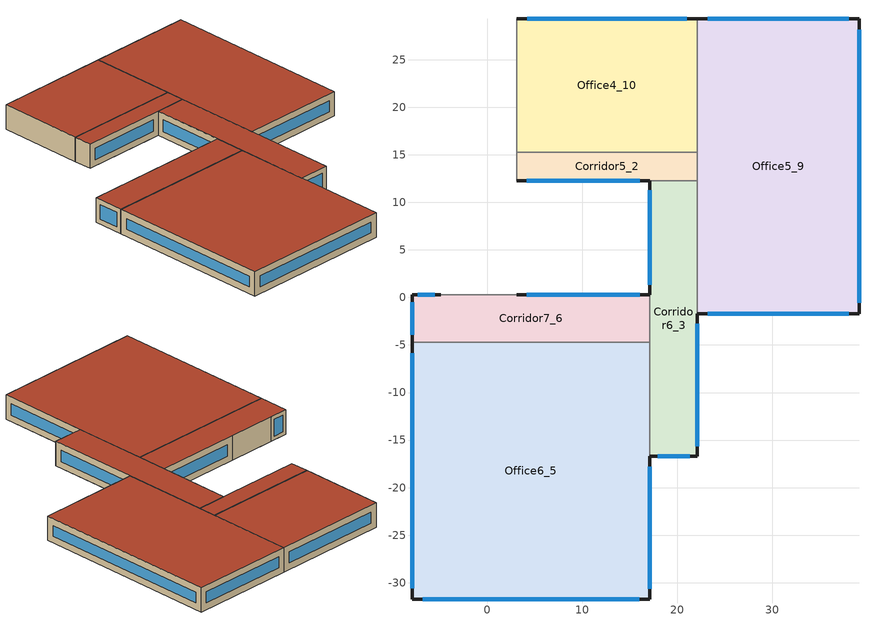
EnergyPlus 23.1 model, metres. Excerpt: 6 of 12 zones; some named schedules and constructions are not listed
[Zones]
Corridor5_2
 floor outside (90.1-2019 Nonresidential CZ 0 Exterior Floor (Mass)): 3.11,15.28 22.11,15.28 22.11,12.28 3.11,12.28 z7.07
 wall outside (90.1-2019 Nonresidential CZ 0 Exterior Wall (Mass)): 3.11,12.28 17.11,12.28 z7.07:11.07
 wall to Corridor4_4 (Interior Partition (Mass)): 3.11,15.28 3.11,12.28 z7.07:11.07
 wall to Corridor6_3 (Interior Partition (Mass)): 17.11,12.28 22.11,12.28 z7.07:11.07
 wall to Office5_9 (Interior Partition (Mass)): 22.11,12.28 22.11,15.28 z7.07:11.07
 wall to Office4_10 (Interior Partition (Mass)): 22.11,15.28 3.11,15.28 z7.07:11.07
 window (DoublePaneLoEe2): 4.16,12.28 16.05,12.28 z8.13:10.02
 roof outside (90.1-2019 Nonresidential CZ 0 Exterior Roof (Mass)): 3.11,15.28 3.11,12.28 22.11,12.28 22.11,15.28 z11.07
Corridor6_3
 floor outside (90.1-2019 Nonresidential CZ 0 Exterior Floor (Mass)): 17.11,12.28 22.11,12.28 22.11,-16.72 17.11,-16.72 z7.07
 wall outside (90.1-2019 Nonresidential CZ 0 Exterior Wall (Mass)): 17.11,12.28 17.11,0.28 / 17.11,-16.72 22.11,-16.72 22.11,-1.72 z7.07:11.07
 wall to Office6_5 (Interior Partition (Mass)): 17.11,-4.72 17.11,-16.72 z7.07:11.07
 wall to Corridor7_6 (Interior Partition (Mass)): 17.11,0.28 17.11,-4.72 z7.07:11.07
 wall to Office5_9 (Interior Partition (Mass)): 22.11,-1.72 22.11,12.28 z7.07:11.07
 window (DoublePaneLoEe2): 17.11,11.25 17.11,1.32 z8.11:10.04; 17.92,-16.72 21.29,-16.72 z7.89:10.26; 22.11,-15.65 22.11,-2.78 z8.14:10.01
 roof outside (90.1-2019 Nonresidential CZ 0 Exterior Roof (Mass)): 17.11,12.28 17.11,-16.72 22.11,-16.72 22.11,12.28 z11.07
Office6_5
 floor outside (90.1-2019 Nonresidential CZ 0 Exterior Floor (Mass)): -7.89,-31.72 -7.89,-4.72 17.11,-4.72 17.11,-31.72 z7.07
 wall outside (90.1-2019 Nonresidential CZ 0 Exterior Wall (Mass)): -7.89,-4.72 -7.89,-31.72 17.11,-31.72 17.11,-16.72 z7.07:11.07
 wall to Corridor7_6 (Interior Partition (Mass)): 17.11,-4.72 -7.89,-4.72 z7.07:11.07
 window (DoublePaneLoEe2): -6.77,-31.72 15.99,-31.72 z8.19:9.95; 17.11,-30.65 17.11,-17.78 z8.14:10.01; -7.89,-5.84 -7.89,-30.59 z8.2:9.95
 roof outside (90.1-2019 Nonresidential CZ 0 Exterior Roof (Mass)): -7.89,-31.72 17.11,-31.72 17.11,-4.72 -7.89,-4.72 z11.07
Corridor7_6
 floor outside (90.1-2019 Nonresidential CZ 0 Exterior Floor (Mass)): -7.89,-4.72 -7.89,0.28 17.11,0.28 17.11,-4.72 z7.07
 wall outside (90.1-2019 Nonresidential CZ 0 Exterior Wall (Mass)): -4.89,0.28 -7.89,0.28 -7.89,-4.72 / 17.11,0.28 3.11,0.28 z7.07:11.07
 wall to Corridor4_4 (Interior Partition (Mass)_FLIPPED): 3.11,0.28 -4.89,0.28 z7.07:11.07
 window (DoublePaneLoEe2): -5.52,0.28 -7.27,0.28 z7.7:10.45; 16.05,0.28 4.16,0.28 z8.13:10.02; -7.89,-0.53 -7.89,-3.9 z7.89:10.26
 roof outside (90.1-2019 Nonresidential CZ 0 Exterior Roof (Mass)): -7.89,-4.72 17.11,-4.72 17.11,0.28 -7.89,0.28 z11.07
Office5_9
 floor outside (90.1-2019 Nonresidential CZ 0 Exterior Floor (Mass)): 22.11,-1.72 22.11,29.28 39.11,29.28 39.11,-1.72 z7.07
 wall outside (90.1-2019 Nonresidential CZ 0 Exterior Wall (Mass)): 22.11,-1.72 39.11,-1.72 39.11,29.28 22.11,29.28 z7.07:11.07
 wall to Office4_10 (Interior Partition (Mass)): 22.11,29.28 22.11,15.28 z7.07:11.07
 window (DoublePaneLoEe2): 23.19,-1.72 38.02,-1.72 / 38.02,29.28 23.19,29.28 z8.16:9.99; 39.11,-0.58 39.11,28.15 z8.21:9.94
 roof outside (90.1-2019 Nonresidential CZ 0 Exterior Roof (Mass)): 22.11,-1.72 39.11,-1.72 39.11,29.28 22.11,29.28 z11.07
Office4_10
 floor outside (90.1-2019 Nonresidential CZ 0 Exterior Floor (Mass)): 3.11,29.28 22.11,29.28 22.11,15.28 3.11,15.28 z7.07
 wall outside (90.1-2019 Nonresidential CZ 0 Exterior Wall (Mass)): 22.11,29.28 3.11,29.28 z7.07:11.07
 wall to Corridor4_4 (Interior Partition (Mass)_FLIPPED): 3.11,29.28 3.11,15.28 z7.07:11.07
 window (DoublePaneLoEe2): 21.01,29.28 4.2,29.28 z8.17:9.98
 roof outside (90.1-2019 Nonresidential CZ 0 Exterior Roof (Mass)): 3.11,29.28 3.11,15.28 22.11,15.28 22.11,29.28 z11.07
[Schedule:Week:Daily]
NatVentAvail_Corridor4_4_44: a779107e-77a2-4bf5-a5cd-e0b9ab3ca369, 2cc14214-4a17-431f-b3e2-6287a0eebc72, de160c68-7370-4ca4-ac2f-c85aaea4b271, e066c5fe-9726-4678-845b-fbcbf02c1c73, 7f05cdac-83f3-426f-aeee-058729faae82, da258078-2599-4441-8251-f2a8ed56b9ff, e961eb69-6196-47ee-a5ab-4609efecf080, a779107e-77a2-4bf5-a5cd-e0b9ab3ca369, a779107e-77a2-4bf5-a5cd-e0b9ab3ca369, a779107e-77a2-4bf5-a5cd-e0b9ab3ca369, a779107e-77a2-4bf5-a5cd-e0b9ab3ca369, a779107e-77a2-4bf5-a5cd-e0b9ab3ca369
NatVentAvail_Corridor4_4_45: b9f31716-6f31-4541-9ba2-50344bcb8c95, b930cbea-39b9-4d41-bc41-e8a4113a257c, 7f1fb89a-3084-47ba-ae63-e171ece6ad76, 7c3cc457-56e0-4293-8ff5-62cc353214ff, 45903201-a7ff-4873-9a96-1d8e6987fc98, 847d9462-010c-433f-af47-e00057295ef7, b9f31716-6f31-4541-9ba2-50344bcb8c95, b9f31716-6f31-4541-9ba2-50344bcb8c95, b9f31716-6f31-4541-9ba2-50344bcb8c95, b9f31716-6f31-4541-9ba2-50344bcb8c95, b9f31716-6f31-4541-9ba2-50344bcb8c95, b9f31716-6f31-4541-9ba2-50344bcb8c95
NatVentAvail_Corridor4_4_46: 2f068140-464e-4d33-ad4d-cbae9a3e1bc4, 824ba681-8fe7-4c19-bca1-cffc6128756d, 3ec83101-8f56-44ee-9ed5-cf1d06126cc0, 4017bf4a-3589-45be-b8bb-76c6ceced9e4, 46afd1bf-ce16-4cde-a2eb-bdcc5a917640, 89843bde-592a-4f8b-95a4-f3477f7bf965, fa9d65f5-ce2b-488a-ad0c-46271d732b47, 2f068140-464e-4d33-ad4d-cbae9a3e1bc4, 2f068140-464e-4d33-ad4d-cbae9a3e1bc4, 2f068140-464e-4d33-ad4d-cbae9a3e1bc4, 2f068140-464e-4d33-ad4d-cbae9a3e1bc4, 2f068140-464e-4d33-ad4d-cbae9a3e1bc4
NatVentAvail_Corridor4_4_47: d9e10ad7-51fd-4145-b6e7-93014b8f2588, e57aa025-f74d-44c8-ad91-8f324a09d30a, 946c4e68-09f5-4f11-9aed-95c10ce84668, d8932f60-c0a6-4387-9e1a-813696adf7f9, c98b6996-4ffd-4d41-8912-da14493215a4, 2e18ff48-5f9d-476e-b326-106a550564fb, 32e00edb-47e2-4eae-804b-9b9980c6fa99, d9e10ad7-51fd-4145-b6e7-93014b8f2588, d9e10ad7-51fd-4145-b6e7-93014b8f2588, d9e10ad7-51fd-4145-b6e7-93014b8f2588, d9e10ad7-51fd-4145-b6e7-93014b8f2588, d9e10ad7-51fd-4145-b6e7-93014b8f2588
NatVentAvail_Corridor4_4_48: 1d44939e-a907-4168-b92c-8ba9d336e79e, 6cd4a709-afa0-4b95-bb14-157b0a83d5ba, 41473d56-74af-4c88-9101-7f32721c54e1, dc852143-0bb0-42a9-ac2e-99d3bc655bf2, 76882299-0c36-46cb-a397-7691c0ed277e, e48911b6-987d-4dbf-ab65-d282ab3fb483, ea042886-315d-4c8d-b018-539c2f725a75, 1d44939e-a907-4168-b92c-8ba9d336e79e, 1d44939e-a907-4168-b92c-8ba9d336e79e, 1d44939e-a907-4168-b92c-8ba9d336e79e, 1d44939e-a907-4168-b92c-8ba9d336e79e, 1d44939e-a907-4168-b92c-8ba9d336e79e
NatVentAvail_Corridor4_4_49: ca57bcbc-12f7-49bb-82a5-0c9e4e5dd167, a6a27a87-4e34-4a7d-8efd-05889b22b597, 8c7d7e3f-dd81-4de0-8571-9261eabf6db6, 4480cba3-b44f-48b2-a9a1-08f392aea732, 943d6d1e-1e94-4810-9989-480de998c5ae, 36f0d60e-f698-4391-bf0f-744799e2ef16, 8ac1d95d-96e7-48e2-83b5-6a5e3e9713d4, ca57bcbc-12f7-49bb-82a5-0c9e4e5dd167, ca57bcbc-12f7-49bb-82a5-0c9e4e5dd167, ca57bcbc-12f7-49bb-82a5-0c9e4e5dd167, ca57bcbc-12f7-49bb-82a5-0c9e4e5dd167, ca57bcbc-12f7-49bb-82a5-0c9e4e5dd167
NatVentAvail_Corridor4_4_50: f1408c1c-1257-4793-bf68-a6430b0ba2e4, b6c4c231-e14a-40f4-bf9b-4594033bda49, 6eb091f9-cfdd-4e0f-86e4-9d01e58cf513, 52a766e8-2e67-4868-869b-202642312fd1, 99d8494d-338e-4d5f-9e86-98e8d121d9ac, 2ceb80d7-42e1-4379-b31c-49ad59509332, b1d4242b-1cb3-4e89-ac94-0b46fe67734f, f1408c1c-1257-4793-bf68-a6430b0ba2e4, f1408c1c-1257-4793-bf68-a6430b0ba2e4, f1408c1c-1257-4793-bf68-a6430b0ba2e4, f1408c1c-1257-4793-bf68-a6430b0ba2e4, f1408c1c-1257-4793-bf68-a6430b0ba2e4
NatVentAvail_Corridor4_4_51: 097c0ba5-5173-4d04-97af-a5ec81812edc, a338013e-b9f0-4902-9644-a3232e02099a, f7e3c77e-5449-477e-a471-9f25252e6c5f, 67953caa-6fbe-4459-a01d-3ac6bac9e99b, d0571d5d-8edd-40a7-8ed0-0ffebc72d55c, 9a06251b-1e92-44a9-9911-779338e8aaf9, c321b790-a382-4bc5-81ad-44893205e578, 097c0ba5-5173-4d04-97af-a5ec81812edc, 097c0ba5-5173-4d04-97af-a5ec81812edc, 097c0ba5-5173-4d04-97af-a5ec81812edc, 097c0ba5-5173-4d04-97af-a5ec81812edc, 097c0ba5-5173-4d04-97af-a5ec81812edc
NatVentAvail_Corridor4_4_52: 24820846-7d14-43a7-9a9e-707d37791b36, 24820846-7d14-43a7-9a9e-707d37791b36, 24820846-7d14-43a7-9a9e-707d37791b36, 24820846-7d14-43a7-9a9e-707d37791b36, 24820846-7d14-43a7-9a9e-707d37791b36, 24820846-7d14-43a7-9a9e-707d37791b36, 24820846-7d14-43a7-9a9e-707d37791b36, 24820846-7d14-43a7-9a9e-707d37791b36, 24820846-7d14-43a7-9a9e-707d37791b36, 24820846-7d14-43a7-9a9e-707d37791b36, 24820846-7d14-43a7-9a9e-707d37791b36, 24820846-7d14-43a7-9a9e-707d37791b36
CoolAvail_Office6_5_0: e8a7a456-f35c-41db-abb5-3854b57a4a8d, 430e0d3d-58c2-4aec-afdb-d605db7b8648, ab0c3027-7817-4d72-b5c0-cd980231a761, 14b6d13f-a473-471b-9fbb-08d581a0ce02, a48b88f9-07e0-4010-96dc-59713181a363, 89de34d2-2dd9-4049-9d22-85784dc181bc, 338409f4-23da-4a95-87bb-b5453c6bfbe3, e8a7a456-f35c-41db-abb5-3854b57a4a8d, e8a7a456-f35c-41db-abb5-3854b57a4a8d, e8a7a456-f35c-41db-abb5-3854b57a4a8d, e8a7a456-f35c-41db-abb5-3854b57a4a8d, e8a7a456-f35c-41db-abb5-3854b57a4a8d
CoolAvail_Office6_5_1: 7b3c559d-0aef-43ea-a2ce-0318257733e3, e7ed4a42-523c-45b9-9ee1-2246b49d0102, d9997ec5-5d7d-4562-a451-0712c9815192, efa306bb-c40d-4702-b829-d0e4e0c31acd, 5be4ba0f-0204-4927-8aec-d1636d45171a, 2f66b8c4-6ef0-4fbd-8ce6-974ce3c89f0c, caf824a4-a3be-4083-a551-7f421d542df5, 7b3c559d-0aef-43ea-a2ce-0318257733e3, 7b3c559d-0aef-43ea-a2ce-0318257733e3, 7b3c559d-0aef-43ea-a2ce-0318257733e3, 7b3c559d-0aef-43ea-a2ce-0318257733e3, 7b3c559d-0aef-43ea-a2ce-0318257733e3
CoolAvail_Office6_5_2: a9c2fa70-b016-4470-8a54-b6d90d6445cd, f058fb93-0cec-49a4-ae9b-0f11016973ab, 5be4ba0f-0204-4927-8aec-d1636d45171a, 06497613-a484-4b64-b070-3ea0d2b0b9f8, 430e0d3d-58c2-4aec-afdb-d605db7b8648, a5c7f385-74d1-49b4-a6a0-fcf7fbfdf335, b03e3c72-2ed8-495e-a120-07ad8ab622b6, a9c2fa70-b016-4470-8a54-b6d90d6445cd, a9c2fa70-b016-4470-8a54-b6d90d6445cd, a9c2fa70-b016-4470-8a54-b6d90d6445cd, a9c2fa70-b016-4470-8a54-b6d90d6445cd, a9c2fa70-b016-4470-8a54-b6d90d6445cd
CoolAvail_Office6_5_3: 373ca95a-3a92-431b-a200-0ffc7b791353, 6dc2537d-0a03-47fa-a77c-5a833ab77bb5, 5647ce69-c422-4e35-89d0-5af521a42bc6, d5f30222-38cf-4038-b513-648505a551c6, c792bcbf-a619-4ebe-8713-6b6357345cc9, e8a7a456-f35c-41db-abb5-3854b57a4a8d, 889504ed-cc3c-4478-a401-feaf151c3374, 373ca95a-3a92-431b-a200-0ffc7b791353, 373ca95a-3a92-431b-a200-0ffc7b791353, 373ca95a-3a92-431b-a200-0ffc7b791353, 373ca95a-3a92-431b-a200-0ffc7b791353, 373ca95a-3a92-431b-a200-0ffc7b791353
CoolAvail_Office6_5_4: 2a90f5af-cd0d-443e-9909-4e66b2a6d2b5, 9dbb1a9e-6cc1-4dac-8232-0f6dc888a239, cea3bf1f-08fe-4b46-bf2d-c052a72e6e5e, 2d981932-6704-4ae0-a46d-5f3c6e4c6215, 68609801-f603-4097-ab0d-d89a0fc87fb2, adb6c0a4-ca9f-4441-89a3-ae0cf890318a, 9dbb1a9e-6cc1-4dac-8232-0f6dc888a239, 2a90f5af-cd0d-443e-9909-4e66b2a6d2b5, 2a90f5af-cd0d-443e-9909-4e66b2a6d2b5, 2a90f5af-cd0d-443e-9909-4e66b2a6d2b5, 2a90f5af-cd0d-443e-9909-4e66b2a6d2b5, 2a90f5af-cd0d-443e-9909-4e66b2a6d2b5
CoolAvail_Office6_5_5: 708b9954-edd7-4bbf-8c99-ca9d8d469657, 00b832de-05ed-48ef-98f5-8f74b3b03503, 37315c7c-481e-4722-a85a-669573da209f, 589703e0-bfca-48af-8786-e0e7de1ee020, 181bb2ad-51ec-49a2-ab54-77d58055a621, 04a06db5-088c-488e-bfea-54bbf27261c0, f03d95e4-1a2e-46ff-953e-a599571f40be, 708b9954-edd7-4bbf-8c99-ca9d8d469657, 708b9954-edd7-4bbf-8c99-ca9d8d469657, 708b9954-edd7-4bbf-8c99-ca9d8d469657, 708b9954-edd7-4bbf-8c99-ca9d8d469657, 708b9954-edd7-4bbf-8c99-ca9d8d469657
CoolAvail_Office6_5_6: 763d8b08-041d-4d45-a9cb-637f78540a08, 4d3406c0-467b-4c6d-ad3b-680af0e7b734, 4aae2a72-40b9-4954-b485-188fa409fe7d, 1b44bebf-92d4-4b8f-8272-5a0bedab0afa, 5cf1e3a8-82eb-4254-b502-c91e25a3afa1, d07a21bb-0a85-4795-879c-b45a037fd7d7, 666cb8e4-9a2e-47ca-baee-c9bf0db00492, 763d8b08-041d-4d45-a9cb-637f78540a08, 763d8b08-041d-4d45-a9cb-637f78540a08, 763d8b08-041d-4d45-a9cb-637f78540a08, 763d8b08-041d-4d45-a9cb-637f78540a08, 763d8b08-041d-4d45-a9cb-637f78540a08
CoolAvail_Office6_5_7: 02bd2350-1d92-4ef1-a3a6-8ae0f770aff8, 87104bfd-c2cb-46b7-97c8-a85a4f3c4e5a, b176fb6c-0df1-49e1-9448-16574a62d4b9, 84d90c66-08b4-4e4b-bf92-3c48665a6fe4, 848340ce-c395-4f50-b10f-20741e8042dd, 4f314c9a-045a-48cf-ab06-161634ac78b8, c3bd551a-a8e8-46ac-b62b-1fd2096f9fad, 02bd2350-1d92-4ef1-a3a6-8ae0f770aff8, 02bd2350-1d92-4ef1-a3a6-8ae0f770aff8, 02bd2350-1d92-4ef1-a3a6-8ae0f770aff8, 02bd2350-1d92-4ef1-a3a6-8ae0f770aff8, 02bd2350-1d92-4ef1-a3a6-8ae0f770aff8
CoolAvail_Office6_5_8: de32bc3c-c84e-45fa-900c-e48919e7307b, 7f8cfb6d-d4ad-4be6-b8c5-9fc9fcf38a63, d43daf61-b4b2-49c9-b7ea-f4bd62ad3a3d, 1e3f5b16-62ff-446e-b0f7-cd8578450525, 29c9e868-5bff-42eb-96b2-d0aec8542b23, 112673eb-49f6-49a1-bf5a-37b087540884, b69a8a62-896b-4ef4-a422-0ec6a2615c67, de32bc3c-c84e-45fa-900c-e48919e7307b, de32bc3c-c84e-45fa-900c-e48919e7307b, de32bc3c-c84e-45fa-900c-e48919e7307b, de32bc3c-c84e-45fa-900c-e48919e7307b, de32bc3c-c84e-45fa-900c-e48919e7307b
CoolAvail_Office6_5_9: 46f6d721-6904-4906-a337-3fc8ccbf81c3, 99b2a00a-68f2-4733-a140-8dbf0ac83a47, b69a8a62-896b-4ef4-a422-0ec6a2615c67, ab8a47f2-c8a9-4fac-9f75-a7c98ebd7916, 81620e2a-9733-4252-8ca6-ecea10aae41b, 388ae72f-5bdd-440c-8034-bae72f65dd33, c9316155-35b1-401e-926d-4808752c8ce7, 46f6d721-6904-4906-a337-3fc8ccbf81c3, 46f6d721-6904-4906-a337-3fc8ccbf81c3, 46f6d721-6904-4906-a337-3fc8ccbf81c3, 46f6d721-6904-4906-a337-3fc8ccbf81c3, 46f6d721-6904-4906-a337-3fc8ccbf81c3
CoolAvail_Office6_5_10: 8bbf264f-c332-41a4-84d9-a2ade2c1e71f, b69a8a62-896b-4ef4-a422-0ec6a2615c67, 533a9958-838b-4f93-89db-475d39e4c51b, 6a9abb66-4bd2-429b-9efd-fe49def27963, e7f1d87c-2f09-4d19-b292-d3417aed3de0, 7258c1f6-f87c-48c2-aec5-5a24cd91eb3e, b55cf89c-09b5-4666-b74b-f733b0be3fc3, 8bbf264f-c332-41a4-84d9-a2ade2c1e71f, 8bbf264f-c332-41a4-84d9-a2ade2c1e71f, 8bbf264f-c332-41a4-84d9-a2ade2c1e71f, 8bbf264f-c332-41a4-84d9-a2ade2c1e71f, 8bbf264f-c332-41a4-84d9-a2ade2c1e71f
CoolAvail_Office6_5_11: b69a8a62-896b-4ef4-a422-0ec6a2615c67, f3045754-e7b8-46a7-a4fe-5c10b4823175, b8c55d9c-cf91-41e5-8e9c-3524d581eb16, 4936ea22-1828-45a4-9dc0-118b25466bc1, e0236127-d030-4bee-99af-5afb2b6b5872, 847db224-25c3-440e-b712-dad1e136e9f9, 41b8ca75-8fda-4d0d-9151-3d7568cd3476, b69a8a62-896b-4ef4-a422-0ec6a2615c67, b69a8a62-896b-4ef4-a422-0ec6a2615c67, b69a8a62-896b-4ef4-a422-0ec6a2615c67, b69a8a62-896b-4ef4-a422-0ec6a2615c67, b69a8a62-896b-4ef4-a422-0ec6a2615c67
CoolAvail_Office6_5_12: 41da2fa8-287e-4b89-b23f-ff123eaf2390, a74b4e96-4858-4ea7-91a4-e40d2c2fc256, fd7cfb89-6f58-459e-88bd-2dd80de36c37, d1f14a29-5286-441c-9440-561974886a25, 29691164-6ea3-4d4e-91f2-6d079e9538a3, c69eb927-c514-4e91-aefb-89ffc00ba882, 8ba288db-10bf-4ad7-a50f-114ed6878d79, 41da2fa8-287e-4b89-b23f-ff123eaf2390, 41da2fa8-287e-4b89-b23f-ff123eaf2390, 41da2fa8-287e-4b89-b23f-ff123eaf2390, 41da2fa8-287e-4b89-b23f-ff123eaf2390, 41da2fa8-287e-4b89-b23f-ff123eaf2390
CoolAvail_Office6_5_13: 2f3a9e70-802f-4161-bfa3-ea6dd59d6a28, bfb39a66-6ef6-49cb-9175-ef611512aacd, c30c5fdc-d31d-4b3a-bebd-02206074c0b4, 86d4a1e3-06e8-427e-b76d-a58de71d7332, 750fcaa0-c91e-48d7-b9ac-a4ab5a3af4e2, d4a49226-3305-46b0-8c5c-469245a97b4f, 8afe19aa-6208-4ea8-bb8b-c281db761ddb, 2f3a9e70-802f-4161-bfa3-ea6dd59d6a28, 2f3a9e70-802f-4161-bfa3-ea6dd59d6a28, 2f3a9e70-802f-4161-bfa3-ea6dd59d6a28, 2f3a9e70-802f-4161-bfa3-ea6dd59d6a28, 2f3a9e70-802f-4161-bfa3-ea6dd59d6a28
CoolAvail_Office6_5_14: 6a45d70e-e8bc-4244-8e17-11526ab75dcf, 3c2d1ad4-0029-429b-8e9f-d410a073537b, 9a60c062-b64a-4a8f-844f-6a1bd758b4bd, dc433c08-3be4-4e9a-8e42-17c60e125d67, 90a36627-5034-475c-930e-03167d5dced8, 8749fe76-2ea2-4657-bfc2-a82d20db9fa5, 07997b36-958c-400b-8440-fe9817ddf4c3, 6a45d70e-e8bc-4244-8e17-11526ab75dcf, 6a45d70e-e8bc-4244-8e17-11526ab75dcf, 6a45d70e-e8bc-4244-8e17-11526ab75dcf, 6a45d70e-e8bc-4244-8e17-11526ab75dcf, 6a45d70e-e8bc-4244-8e17-11526ab75dcf
CoolAvail_Office6_5_15: 10883c99-1339-4a14-a578-36674fa29f50, 1ca91f3e-ed31-485d-bba6-ffa85d5447e0, 2cd6f613-999b-46fb-8d43-bf45f6fbad3c, 6eb091f9-cfdd-4e0f-86e4-9d01e58cf513, 11da9c62-81f5-4c24-8f83-69ab5ebf56df, 08122ba5-eec2-4e86-9c81-934c1c3d332b, e862df5f-0972-4033-bd1b-fc33ef832e3c, 10883c99-1339-4a14-a578-36674fa29f50, 10883c99-1339-4a14-a578-36674fa29f50, 10883c99-1339-4a14-a578-36674fa29f50, 10883c99-1339-4a14-a578-36674fa29f50, 10883c99-1339-4a14-a578-36674fa29f50
CoolAvail_Office6_5_16: 9b4451ba-4531-484a-b24a-7b79db179524, f513cd03-e051-49ed-8ef0-0e72a800a18e, aff96eac-6395-4428-936d-44c58361b655, 8b269b3a-f50d-428a-a625-acbdaf4533b6, 079988be-1ce6-4a84-9eeb-d0c9ced13833, 1cad93c9-2a97-43ec-b814-29e03c631bcd, 1b99cad3-3f1c-4254-820d-7475cc966e2f, 9b4451ba-4531-484a-b24a-7b79db179524, 9b4451ba-4531-484a-b24a-7b79db179524, 9b4451ba-4531-484a-b24a-7b79db179524, 9b4451ba-4531-484a-b24a-7b79db179524, 9b4451ba-4531-484a-b24a-7b79db179524
CoolAvail_Office6_5_17: 53aac514-1bfe-4f31-892b-411f3b15ccbe, dbccac22-d7d0-499c-9b00-5f3d28405e46, 847d1aee-5a1b-425c-8570-41fb4bc01d69, 28cf387f-780f-4fe0-8d02-66d859255fef, e829d018-733f-4536-ad3e-3cdcac497d5f, fd3dc796-2c6f-4fb4-9ee4-9ca8ab1088f8, 61353532-44e2-4e72-8884-d10c79152ffd, 53aac514-1bfe-4f31-892b-411f3b15ccbe, 53aac514-1bfe-4f31-892b-411f3b15ccbe, 53aac514-1bfe-4f31-892b-411f3b15ccbe, 53aac514-1bfe-4f31-892b-411f3b15ccbe, 53aac514-1bfe-4f31-892b-411f3b15ccbe
CoolAvail_Office6_5_18: 8c281e8c-1faa-42ae-842a-6ede0368b6c0, a57d735b-40ce-4b4e-b1aa-dbbdc0224d56, 08a0d38c-f8c6-4dac-b525-fea493abd8eb, 8c281e8c-1faa-42ae-842a-6ede0368b6c0, 0b23219c-76ae-4923-875a-7be7e1884192, f974e7a7-cb15-4b79-98f3-50a39be274b0, c61415ee-3961-4153-9587-2319e67391f1, 8c281e8c-1faa-42ae-842a-6ede0368b6c0, 8c281e8c-1faa-42ae-842a-6ede0368b6c0, 8c281e8c-1faa-42ae-842a-6ede0368b6c0, 8c281e8c-1faa-42ae-842a-6ede0368b6c0, 8c281e8c-1faa-42ae-842a-6ede0368b6c0
CoolAvail_Office6_5_19: 99f09a6a-6a3d-4c64-b04e-7344a382817a, 9cd7e6ec-6707-4c22-9237-f0a929152c31, 7e0d3554-a611-4346-aee3-f5560eb39785, 138b4a56-a07a-4893-8180-78f33cfc933b, a501b3f2-e232-4632-8b52-5910b3709cbb, b6b0f7b7-c726-4187-ab39-19710d10a11a, 532f4593-439a-4b34-a09c-de5c70722b40, 99f09a6a-6a3d-4c64-b04e-7344a382817a, 99f09a6a-6a3d-4c64-b04e-7344a382817a, 99f09a6a-6a3d-4c64-b04e-7344a382817a, 99f09a6a-6a3d-4c64-b04e-7344a382817a, 99f09a6a-6a3d-4c64-b04e-7344a382817a
CoolAvail_Office6_5_20: cfbdf803-1be8-4e67-a6e1-1cef50e2aeca, 3fbed170-edd6-4727-a772-67ca1adb60cd, 99f09a6a-6a3d-4c64-b04e-7344a382817a, 34661b52-b95d-4bc2-9fa2-b4817bcd8d69, 9110fddf-c034-4e75-b0e0-a5fda82e1c69, 475e95dd-8740-4ae2-91a4-d9d0761ebe73, e8b14294-4537-484c-a2f7-3b5c2a3f151b, cfbdf803-1be8-4e67-a6e1-1cef50e2aeca, cfbdf803-1be8-4e67-a6e1-1cef50e2aeca, cfbdf803-1be8-4e67-a6e1-1cef50e2aeca, cfbdf803-1be8-4e67-a6e1-1cef50e2aeca, cfbdf803-1be8-4e67-a6e1-1cef50e2aeca
CoolAvail_Office6_5_21: 5467b45b-9ade-4559-a91f-d9f74dfb4392, 00b832de-05ed-48ef-98f5-8f74b3b03503, b8cda9f7-163b-4697-bceb-33b4b1aae47b, 3cd9093f-16f6-450c-bd87-b75ea1c9f8c0, 5129212a-82cd-4688-b662-e1a89518d88b, abd01391-2cf3-4c18-96b6-7536c42a1aa5, c43dd409-1aef-47f1-8132-c331c6f89c0d, 5467b45b-9ade-4559-a91f-d9f74dfb4392, 5467b45b-9ade-4559-a91f-d9f74dfb4392, 5467b45b-9ade-4559-a91f-d9f74dfb4392, 5467b45b-9ade-4559-a91f-d9f74dfb4392, 5467b45b-9ade-4559-a91f-d9f74dfb4392
CoolAvail_Office6_5_22: 46afd1bf-ce16-4cde-a2eb-bdcc5a917640, fe1e2874-81fb-4b22-adbf-dd305b303279, f7fb3855-1efc-43e2-8cf9-9a2033fc96b7, aee49f10-c792-4e25-b9a6-1d7423f97222, 1302e4a8-71d7-422d-99ed-60c3f82b4f24, 2f068140-464e-4d33-ad4d-cbae9a3e1bc4, 1cca4ff0-4b40-4885-baf7-38d39b15c3ec, 46afd1bf-ce16-4cde-a2eb-bdcc5a917640, 46afd1bf-ce16-4cde-a2eb-bdcc5a917640, 46afd1bf-ce16-4cde-a2eb-bdcc5a917640, 46afd1bf-ce16-4cde-a2eb-bdcc5a917640, 46afd1bf-ce16-4cde-a2eb-bdcc5a917640
CoolAvail_Office6_5_23: 0b47f0fe-5577-45c2-9cfc-203a23ea8960, 8d287f28-cf9d-40e7-a7cd-1b6e89ca2a9c, fe084a1e-d938-4459-aa6c-65a79c84dfa5, 3f4758e1-24d7-40b5-aa0e-9b9ced1b1201, 0ce324a0-0c5a-4215-ab92-f5c398ec8ba1, c857142a-bdc1-4c75-b952-54e1aa0a49f3, 05d708ad-024d-46a4-af5b-b044bb3f8d64, 0b47f0fe-5577-45c2-9cfc-203a23ea8960, 0b47f0fe-5577-45c2-9cfc-203a23ea8960, 0b47f0fe-5577-45c2-9cfc-203a23ea8960, 0b47f0fe-5577-45c2-9cfc-203a23ea8960, 0b47f0fe-5577-45c2-9cfc-203a23ea8960
CoolAvail_Office6_5_24: 43723026-bbb4-42e9-af85-1de9acae8fd8, 13a1be76-44cf-485e-9711-800af908cecf, ae10a403-8aae-4bc3-91f3-90c23b073da7, 979d031e-7a21-485e-9bce-5417bd07b2a4, c53099ce-acd0-449a-a87e-28b8a74d9a0c, 589b7505-0e0d-464f-ab91-183f4e59972b, 9eb8cb2e-a187-4313-b239-e2dbe290cbda, 43723026-bbb4-42e9-af85-1de9acae8fd8, 43723026-bbb4-42e9-af85-1de9acae8fd8, 43723026-bbb4-42e9-af85-1de9acae8fd8, 43723026-bbb4-42e9-af85-1de9acae8fd8, 43723026-bbb4-42e9-af85-1de9acae8fd8
CoolAvail_Office6_5_25: 44c6cf45-a61f-4237-bf04-5e849ad2ddc4, 240bfeff-75e5-441d-9e19-89f4be5ba3c9, b9f31716-6f31-4541-9ba2-50344bcb8c95, 9a2f571f-a8eb-4f76-a42a-22028b924d3f, a9680c2f-57d7-4d0b-a19c-dba03b44bbaa, 97317ec7-25f9-41ac-86e6-8e5d1d1666ac, 33f84060-ef09-4916-b370-e6958e3b3aa2, 44c6cf45-a61f-4237-bf04-5e849ad2ddc4, 44c6cf45-a61f-4237-bf04-5e849ad2ddc4, 44c6cf45-a61f-4237-bf04-5e849ad2ddc4, 44c6cf45-a61f-4237-bf04-5e849ad2ddc4, 44c6cf45-a61f-4237-bf04-5e849ad2ddc4
CoolAvail_Office6_5_26: 6ce3ed81-a7d6-4b80-a895-4a69b0babf7d, 45937cbe-892e-487e-b3bd-03a45aa4adc1, c0455bdd-af95-4971-8ef5-a4ce6233f74b, 7c16a9a9-536f-470f-b94a-3461c8ce2c7f, 4e8ec702-eccb-48c9-be7a-b4e620d11ed5, 57d5eec5-71b2-4c70-b8d5-8f8758f83b74, baf51103-ed76-46ed-9d19-b848216be30b, 6ce3ed81-a7d6-4b80-a895-4a69b0babf7d, 6ce3ed81-a7d6-4b80-a895-4a69b0babf7d, 6ce3ed81-a7d6-4b80-a895-4a69b0babf7d, 6ce3ed81-a7d6-4b80-a895-4a69b0babf7d, 6ce3ed81-a7d6-4b80-a895-4a69b0babf7d
CoolAvail_Office6_5_27: a2f5439f-c3cd-45c2-be62-8f5a9cf1a139, 8ea6eb9d-bced-4abf-b23f-a16258133356, b4124ec5-0540-413f-b80d-d3da15a69d38, 0c990a04-98ad-4999-8986-5d1af58771a9, 84a958a5-76b6-4d1b-a61b-dc7ecc07087d, b4bfe456-227b-47de-943d-ec78ccb2f744, 32c15e8a-c783-40b4-8139-aeb1af17eeb3, a2f5439f-c3cd-45c2-be62-8f5a9cf1a139, a2f5439f-c3cd-45c2-be62-8f5a9cf1a139, a2f5439f-c3cd-45c2-be62-8f5a9cf1a139, a2f5439f-c3cd-45c2-be62-8f5a9cf1a139, a2f5439f-c3cd-45c2-be62-8f5a9cf1a139
CoolAvail_Office6_5_28: 36a083da-d3d5-43c9-b7d2-3e8cbcd291a5, 75635ad2-147c-48cc-9360-a4e96b92f7b7, 8df3e9d2-1144-4367-925f-949e76229214, 489e27a7-ce73-4562-a476-d76abc720351, 28cf387f-780f-4fe0-8d02-66d859255fef, b398f28b-5c09-4770-9c98-d01447583dbb, 5467b45b-9ade-4559-a91f-d9f74dfb4392, 36a083da-d3d5-43c9-b7d2-3e8cbcd291a5, 36a083da-d3d5-43c9-b7d2-3e8cbcd291a5, 36a083da-d3d5-43c9-b7d2-3e8cbcd291a5, 36a083da-d3d5-43c9-b7d2-3e8cbcd291a5, 36a083da-d3d5-43c9-b7d2-3e8cbcd291a5
CoolAvail_Office6_5_29: a1aed9b5-ab9b-40bf-9d0f-50928aaea371, 51876491-c1b4-4518-9b58-1e1af6a768f8, e411209c-4f22-4549-9a0f-bd1254d4a333, 6b865d10-614c-419d-a77d-0d137d48593d, 28cf387f-780f-4fe0-8d02-66d859255fef, 28cf387f-780f-4fe0-8d02-66d859255fef, 714d5f4f-1ce3-49bb-90cb-2c0c29c850df, a1aed9b5-ab9b-40bf-9d0f-50928aaea371, a1aed9b5-ab9b-40bf-9d0f-50928aaea371, a1aed9b5-ab9b-40bf-9d0f-50928aaea371, a1aed9b5-ab9b-40bf-9d0f-50928aaea371, a1aed9b5-ab9b-40bf-9d0f-50928aaea371
CoolAvail_Office6_5_30: ce3927f1-79df-4182-a143-491cc1ed8d00, b69a8a62-896b-4ef4-a422-0ec6a2615c67, 3e730d68-4ebc-4391-8e68-83ae88f40ea6, f8198d78-944b-47a9-8f76-203c1a4674a7, 051b1d62-8712-4c38-8906-a592279e2e30, ec1663bb-de67-45e2-a772-d4c62d1a9c76, 7d75f803-26e3-4a7e-989a-edfc36fb74c8, ce3927f1-79df-4182-a143-491cc1ed8d00, ce3927f1-79df-4182-a143-491cc1ed8d00, ce3927f1-79df-4182-a143-491cc1ed8d00, ce3927f1-79df-4182-a143-491cc1ed8d00, ce3927f1-79df-4182-a143-491cc1ed8d00
CoolAvail_Office6_5_31: 1b044666-3799-4978-ba92-8142ae7cce81, 34661b52-b95d-4bc2-9fa2-b4817bcd8d69, e411209c-4f22-4549-9a0f-bd1254d4a333, 2602971e-e2b5-47c7-be14-6eae3b630083, 95db7498-f620-4ca2-ae64-4b3c5beb15ea, a99d6ef9-3d81-44e5-a53a-1a8384ac6ce0, 1766556a-9b71-40c3-a67e-0438e5f7b24e, 1b044666-3799-4978-ba92-8142ae7cce81, 1b044666-3799-4978-ba92-8142ae7cce81, 1b044666-3799-4978-ba92-8142ae7cce81, 1b044666-3799-4978-ba92-8142ae7cce81, 1b044666-3799-4978-ba92-8142ae7cce81
CoolAvail_Office6_5_32: 9b9f3479-ff7f-4a9d-a6d7-76a9709c2e71, 2b28b044-ed8f-4c0d-82a1-980130bf2248, f87d27da-031e-4d63-801a-b7f69741a6b4, 81dabb06-9689-4343-879f-110b122c3645, 1242ee56-d6cf-462a-ade5-11d30a9780d5, e344ddef-4962-420f-85e2-f5c150d679e5, ffd09ddc-9102-4ad7-be12-65ce090cfeba, 9b9f3479-ff7f-4a9d-a6d7-76a9709c2e71, 9b9f3479-ff7f-4a9d-a6d7-76a9709c2e71, 9b9f3479-ff7f-4a9d-a6d7-76a9709c2e71, 9b9f3479-ff7f-4a9d-a6d7-76a9709c2e71, 9b9f3479-ff7f-4a9d-a6d7-76a9709c2e71
CoolAvail_Office6_5_33: b55eb57c-643e-4fc9-b324-50d3e40fb666, 491f8cdb-9c3c-4dc9-8fcd-590ef5e77c89, 5b6d78ea-f767-428e-86c2-ba8ecb36dfaa, eb0fa9bf-e4a1-4a5d-9ac5-d7e4c1240da4, 9d154d37-4260-4026-8928-29595f42171f, b8cda9f7-163b-4697-bceb-33b4b1aae47b, b03318f2-b386-4f2d-81cc-0c0b5e91b8b3, b55eb57c-643e-4fc9-b324-50d3e40fb666, b55eb57c-643e-4fc9-b324-50d3e40fb666, b55eb57c-643e-4fc9-b324-50d3e40fb666, b55eb57c-643e-4fc9-b324-50d3e40fb666, b55eb57c-643e-4fc9-b324-50d3e40fb666
CoolAvail_Office6_5_34: 02330130-0b7b-4af9-9bd3-7d9e0938c6e9, df49a15c-b2ff-46f6-8f8e-6f0da56214ec, 434c5413-1246-47ac-9f07-298d2dff6bae, c2e363a4-ecad-423c-9f6e-9bc37d77a88e, a48b2b46-5358-4de7-bb09-8bf259215a9f, f8dbe09b-ed34-4ddf-8900-e122ace980da, 69f5ed30-1af8-4d5d-aec1-3eb095da9fb7, 02330130-0b7b-4af9-9bd3-7d9e0938c6e9, 02330130-0b7b-4af9-9bd3-7d9e0938c6e9, 02330130-0b7b-4af9-9bd3-7d9e0938c6e9, 02330130-0b7b-4af9-9bd3-7d9e0938c6e9, 02330130-0b7b-4af9-9bd3-7d9e0938c6e9
CoolAvail_Office6_5_35: 02c76f76-94cf-461c-afbc-bc5b4ff9c805, a0c0cab8-4f9a-4ced-bd05-3508abf56f70, 7b3c559d-0aef-43ea-a2ce-0318257733e3, b5026e55-8b1b-482d-9523-32ea7c3d715a, 666cb8e4-9a2e-47ca-baee-c9bf0db00492, 577f36fc-207c-4c03-8701-113d78fc15b1, a0f41693-ff3a-4fe0-b7b3-2f072955540f, 02c76f76-94cf-461c-afbc-bc5b4ff9c805, 02c76f76-94cf-461c-afbc-bc5b4ff9c805, 02c76f76-94cf-461c-afbc-bc5b4ff9c805, 02c76f76-94cf-461c-afbc-bc5b4ff9c805, 02c76f76-94cf-461c-afbc-bc5b4ff9c805
CoolAvail_Office6_5_36: 63d49d35-fa98-462d-a070-65141f953828, cfbdf803-1be8-4e67-a6e1-1cef50e2aeca, 44d64cc3-a848-4a1f-8d9e-95b665a51591, 3c02e85b-ea55-499d-8f5b-588ac2eb91b2, 69c12021-d423-489c-8a8f-9282d813251f, db116403-2cab-48ed-bfee-180b4db1194b, b9f31716-6f31-4541-9ba2-50344bcb8c95, 63d49d35-fa98-462d-a070-65141f953828, 63d49d35-fa98-462d-a070-65141f953828, 63d49d35-fa98-462d-a070-65141f953828, 63d49d35-fa98-462d-a070-65141f953828, 63d49d35-fa98-462d-a070-65141f953828
CoolAvail_Office6_5_37: 28cf387f-780f-4fe0-8d02-66d859255fef, dea5abc6-c6a5-4ad8-9db0-dd04b8648f47, f8f031fb-55d7-4113-826e-46df9e269b83, 9439cbf5-d5ff-4074-a405-9ab2b460fbb4, 80aae938-f4e7-4bfd-bcac-6303aa2b673e, 430e0d3d-58c2-4aec-afdb-d605db7b8648, 3e2ffb6e-4ba5-4575-9637-70f477fbe3e4, 28cf387f-780f-4fe0-8d02-66d859255fef, 28cf387f-780f-4fe0-8d02-66d859255fef, 28cf387f-780f-4fe0-8d02-66d859255fef, 28cf387f-780f-4fe0-8d02-66d859255fef, 28cf387f-780f-4fe0-8d02-66d859255fef
CoolAvail_Office6_5_38: 8082231e-6d23-4a24-b053-6047dec3c4d4, 03acb633-0e3a-4c43-ba6c-1c1954176612, 63d49d35-fa98-462d-a070-65141f953828, b39f9c08-f252-49b5-b819-695040dc3642, 9d3e4857-92ef-4dd8-97cb-17e5176d520d, d1ffbada-6852-4fe5-92ac-6576efdba325, 954b7ab4-e2b9-4bf8-9b50-9685aff6042e, 8082231e-6d23-4a24-b053-6047dec3c4d4, 8082231e-6d23-4a24-b053-6047dec3c4d4, 8082231e-6d23-4a24-b053-6047dec3c4d4, 8082231e-6d23-4a24-b053-6047dec3c4d4, 8082231e-6d23-4a24-b053-6047dec3c4d4
CoolAvail_Office6_5_39: 45903201-a7ff-4873-9a96-1d8e6987fc98, caadc734-b040-485b-bb9c-427144f03ec6, c2ac46ce-d703-499b-8642-5c076bb1a8c2, 227e6952-2946-49a0-bb76-e66d42418431, 4f15297a-f34a-4033-bc6e-cdefa81589fa, f6632674-8357-41c2-a392-1f5c7f2c57ad, 28cf387f-780f-4fe0-8d02-66d859255fef, 45903201-a7ff-4873-9a96-1d8e6987fc98, 45903201-a7ff-4873-9a96-1d8e6987fc98, 45903201-a7ff-4873-9a96-1d8e6987fc98, 45903201-a7ff-4873-9a96-1d8e6987fc98, 45903201-a7ff-4873-9a96-1d8e6987fc98
CoolAvail_Office6_5_40: 6b865d10-614c-419d-a77d-0d137d48593d, 5d2f6e18-a4a7-4761-b986-358a724ba59e, d8219eba-6049-4719-bbae-982766623e24, 7c8d18ee-8c49-4ee1-a37a-0f502e04c430, 91312270-6507-49d8-b3af-f2f66574d585, dc948ca8-26c4-4469-b8a7-68576a6a40b3, 0a490d19-edc0-4b3b-aefc-552a68770a68, 6b865d10-614c-419d-a77d-0d137d48593d, 6b865d10-614c-419d-a77d-0d137d48593d, 6b865d10-614c-419d-a77d-0d137d48593d, 6b865d10-614c-419d-a77d-0d137d48593d, 6b865d10-614c-419d-a77d-0d137d48593d
CoolAvail_Office6_5_41: 52267322-b833-48d4-93e8-5bd0c94710a0, 01baa899-09a0-4ea4-8af9-04391befd078, 3cfdcbb5-4bc2-4460-ab53-19f944b304c8, 5a53f045-15ef-458e-965d-aaa883960cef, 75e94847-8e13-4c8b-93ed-5684a680ae61, ae225517-4b84-49a0-8c55-97e60d2b6754, 51fce39d-d843-4d8b-ae4d-b7cb47dbfb7f, 52267322-b833-48d4-93e8-5bd0c94710a0, 52267322-b833-48d4-93e8-5bd0c94710a0, 52267322-b833-48d4-93e8-5bd0c94710a0, 52267322-b833-48d4-93e8-5bd0c94710a0, 52267322-b833-48d4-93e8-5bd0c94710a0
CoolAvail_Office6_5_42: d3506403-cd9a-4c28-b6db-d9150907f1b8, 692a7c8a-1c99-4a6f-8feb-491007400ad0, c3cf2fd4-39ad-4fb4-b75a-b768009b5a3f, 71c67952-b934-4771-baec-41a3a5247320, dab5211e-4043-4bd5-b6a3-686c985c5db3, 631f01d7-ab7f-49d3-a252-7019c9405a3c, 0cd4baa2-a235-4268-b642-3bd5f5058037, d3506403-cd9a-4c28-b6db-d9150907f1b8, d3506403-cd9a-4c28-b6db-d9150907f1b8, d3506403-cd9a-4c28-b6db-d9150907f1b8, d3506403-cd9a-4c28-b6db-d9150907f1b8, d3506403-cd9a-4c28-b6db-d9150907f1b8
CoolAvail_Office6_5_43: 27a775d1-2799-4b96-a959-0eb89fe98382, 80cb1e91-8182-49b5-aa72-dbc3962e2512, a8c0b0d8-d3ef-4760-8a4d-0035488eedfd, 70cd05d9-751b-4cee-935f-a584857e498e, 985b0579-1d94-41d4-8b54-0f404620d070, 2da556a9-50ba-4206-8bbf-ba9ac385cfa5, 2c672940-19b7-421a-8188-54d8e7ba72d3, 27a775d1-2799-4b96-a959-0eb89fe98382, 27a775d1-2799-4b96-a959-0eb89fe98382, 27a775d1-2799-4b96-a959-0eb89fe98382, 27a775d1-2799-4b96-a959-0eb89fe98382, 27a775d1-2799-4b96-a959-0eb89fe98382
CoolAvail_Office6_5_44: a763327f-e078-42a5-8e02-3a0dd7feaced, 507399da-2a8b-4e1a-a11d-a71815d56c38, 63c9e9cc-76f8-4b48-bbd6-0d91a32845e8, ecd5ae4a-d016-4fc5-a8fc-8a09832a413c, cb8ddd0d-6da4-4fc2-b4fa-15d8e421a79f, 24be1c14-e195-4564-b384-0d43ed87b026, 5ba7f730-b240-402d-9719-cdd0aa8d87dd, a763327f-e078-42a5-8e02-3a0dd7feaced, a763327f-e078-42a5-8e02-3a0dd7feaced, a763327f-e078-42a5-8e02-3a0dd7feaced, a763327f-e078-42a5-8e02-3a0dd7feaced, a763327f-e078-42a5-8e02-3a0dd7feaced
CoolAvail_Office6_5_45: 3612b8da-0a1d-4bb5-975c-bc49aac4a66a, b69a8a62-896b-4ef4-a422-0ec6a2615c67, a7d40797-0fdf-4174-8411-34bf25558046, 6b474365-af8e-458e-849a-788c33d72759, c2ac46ce-d703-499b-8642-5c076bb1a8c2, 1bf324af-11f4-43df-bf20-d492d21d8c1b, 3612b8da-0a1d-4bb5-975c-bc49aac4a66a, 3612b8da-0a1d-4bb5-975c-bc49aac4a66a, 3612b8da-0a1d-4bb5-975c-bc49aac4a66a, 3612b8da-0a1d-4bb5-975c-bc49aac4a66a, 3612b8da-0a1d-4bb5-975c-bc49aac4a66a, 3612b8da-0a1d-4bb5-975c-bc49aac4a66a
CoolAvail_Office6_5_46: ace6e12e-48a4-4ecd-a18d-52a5a243a985, 692a7c8a-1c99-4a6f-8feb-491007400ad0, 1bf8160f-5c12-46e4-81d6-3d2eccfed065, bc62c44f-56ad-4c04-94db-d57fc7f6c792, bff58965-9f1a-46c8-9463-f46d51d88d8f, 89dab37f-e068-488d-b21d-74fde9172915, 1fdc2da5-1815-4ef0-be14-241d1055f806, ace6e12e-48a4-4ecd-a18d-52a5a243a985, ace6e12e-48a4-4ecd-a18d-52a5a243a985, ace6e12e-48a4-4ecd-a18d-52a5a243a985, ace6e12e-48a4-4ecd-a18d-52a5a243a985, ace6e12e-48a4-4ecd-a18d-52a5a243a985
CoolAvail_Office6_5_47: d73cfe5b-732e-409d-9361-381d8572ca1b, aa4eaca1-4b3c-4157-ac38-55343d148e1e, c1399a7c-f1d2-4747-81b9-383578351be8, e56826dc-c560-4824-b1a5-68cde07b9c75, 504b8e7b-b91e-4039-834f-28c4107da531, 206faf31-e17b-4553-a43e-00f4809626aa, c3e0a98c-3013-4bfc-aefc-7d57471c2358, d73cfe5b-732e-409d-9361-381d8572ca1b, d73cfe5b-732e-409d-9361-381d8572ca1b, d73cfe5b-732e-409d-9361-381d8572ca1b, d73cfe5b-732e-409d-9361-381d8572ca1b, d73cfe5b-732e-409d-9361-381d8572ca1b
CoolAvail_Office6_5_48: 1d553196-b9fd-4d8c-a6f0-93a3df51ab2f, c7d7a3af-1110-4a44-959f-95b394fee1b7, 3dcea64d-c26a-4ad6-92c3-77ce39606ded, d2362845-9ff8-4fd9-b0f1-9023312239cd, 9fde79ce-808b-4be5-9236-183462dafdd2, 418b17a6-e311-4229-9af6-ff0bf72ee066, 265335a5-86b4-4fae-9e1f-64f20e376f08, 1d553196-b9fd-4d8c-a6f0-93a3df51ab2f, 1d553196-b9fd-4d8c-a6f0-93a3df51ab2f, 1d553196-b9fd-4d8c-a6f0-93a3df51ab2f, 1d553196-b9fd-4d8c-a6f0-93a3df51ab2f, 1d553196-b9fd-4d8c-a6f0-93a3df51ab2f
CoolAvail_Office6_5_49: bf53786d-7c89-45a7-a65d-7379e5393172, f01ccdc8-e9a9-4fe8-956d-1121a3138034, 10db8715-2282-4dd2-ba16-2b620b72219b, 17c9e906-b66c-40b7-849a-e7c207e2248d, f080f6a6-0fa1-4244-9e8f-dbb833461611, 82637cac-59b5-4817-9ec8-bce127f1267e, d4c5f88b-37b3-48ab-934d-acf822dcba40, bf53786d-7c89-45a7-a65d-7379e5393172, bf53786d-7c89-45a7-a65d-7379e5393172, bf53786d-7c89-45a7-a65d-7379e5393172, bf53786d-7c89-45a7-a65d-7379e5393172, bf53786d-7c89-45a7-a65d-7379e5393172
CoolAvail_Office6_5_50: 3867438e-e9d7-4102-957c-cb012f63039f, d8219eba-6049-4719-bbae-982766623e24, b393b628-0fa7-4727-933b-61eb40549425, 8f4352dd-c9bd-4828-8343-6d221af9c6c4, 4f40a391-c062-41bc-87bf-16195e52f037, 9cb46ef5-359a-4e0a-b34b-3d84d53b8ef3, 4c8fb74c-6538-4ecb-be80-088d96d9e2c4, 3867438e-e9d7-4102-957c-cb012f63039f, 3867438e-e9d7-4102-957c-cb012f63039f, 3867438e-e9d7-4102-957c-cb012f63039f, 3867438e-e9d7-4102-957c-cb012f63039f, 3867438e-e9d7-4102-957c-cb012f63039f
CoolAvail_Office6_5_51: 8fbc48ed-60e3-4f80-a76d-d69bab472439, efed817c-dc9f-439f-ab98-c0f73c1b3a8d, e778b4a4-cb3b-47e9-ba8e-157863696d0f, b8d47d5b-81a9-4fc1-81a0-29d42367e422, 273554ea-4e64-46f5-b203-b84a4f5a0a96, cd12c2a9-bf04-40b8-9457-784e167eb4fa, a99d6ef9-3d81-44e5-a53a-1a8384ac6ce0, 8fbc48ed-60e3-4f80-a76d-d69bab472439, 8fbc48ed-60e3-4f80-a76d-d69bab472439, 8fbc48ed-60e3-4f80-a76d-d69bab472439, 8fbc48ed-60e3-4f80-a76d-d69bab472439, 8fbc48ed-60e3-4f80-a76d-d69bab472439
CoolAvail_Office6_5_52: ef43c7d3-47a8-4d9f-9600-6f971d88cb10, ef43c7d3-47a8-4d9f-9600-6f971d88cb10, ef43c7d3-47a8-4d9f-9600-6f971d88cb10, ef43c7d3-47a8-4d9f-9600-6f971d88cb10, ef43c7d3-47a8-4d9f-9600-6f971d88cb10, ef43c7d3-47a8-4d9f-9600-6f971d88cb10, ef43c7d3-47a8-4d9f-9600-6f971d88cb10, ef43c7d3-47a8-4d9f-9600-6f971d88cb10, ef43c7d3-47a8-4d9f-9600-6f971d88cb10, ef43c7d3-47a8-4d9f-9600-6f971d88cb10, ef43c7d3-47a8-4d9f-9600-6f971d88cb10, ef43c7d3-47a8-4d9f-9600-6f971d88cb10
NatVentAvail_Office6_5_0: dbf08e16-4042-4c67-984b-07f8cde1e68b, fbfd6f06-c4d6-4238-99d3-798bb2f8b9d1, 0b1959bb-9368-4a82-8e59-dfa73476eba2, e39e132d-e360-43ac-81bf-0e6ea7e1b920, 9d744e88-ca86-4a94-b810-3c64c1da758e, 625fab60-28ec-499e-ae5e-d6760f51dfe9, 03ea509b-91f5-49e7-acfd-32594791f2c7, dbf08e16-4042-4c67-984b-07f8cde1e68b, dbf08e16-4042-4c67-984b-07f8cde1e68b, dbf08e16-4042-4c67-984b-07f8cde1e68b, dbf08e16-4042-4c67-984b-07f8cde1e68b, dbf08e16-4042-4c67-984b-07f8cde1e68b
NatVentAvail_Office6_5_1: 60439f76-d454-422c-9118-9fcac7943ff4, 18c1df1a-fdff-4a86-a412-c2a50684ad3d, ef8518cd-967c-444e-affd-c2472cd5eddf, 4351f359-33ba-4d0e-9684-bcf06bd42171, 1344c54c-68e8-4b00-a909-008773a8fec9, 903e706f-1f4b-416c-9b92-ea283572d0b8, 5a989e9e-7b84-4b49-a2d7-90c7c880b60b, 60439f76-d454-422c-9118-9fcac7943ff4, 60439f76-d454-422c-9118-9fcac7943ff4, 60439f76-d454-422c-9118-9fcac7943ff4, 60439f76-d454-422c-9118-9fcac7943ff4, 60439f76-d454-422c-9118-9fcac7943ff4
NatVentAvail_Office6_5_2: 6427b939-c559-45d8-87d9-ae6f09cc8149, edad5fd3-dd51-4006-ba0b-8cf182e1401b, 1344c54c-68e8-4b00-a909-008773a8fec9, 9a2de973-4ff4-47bc-be4e-448910d52937, fbfd6f06-c4d6-4238-99d3-798bb2f8b9d1, d283a5bb-fb4e-45db-93e0-87292aadbaf3, 12ec8851-504f-4095-a055-bfdb6a76af87, 6427b939-c559-45d8-87d9-ae6f09cc8149, 6427b939-c559-45d8-87d9-ae6f09cc8149, 6427b939-c559-45d8-87d9-ae6f09cc8149, 6427b939-c559-45d8-87d9-ae6f09cc8149, 6427b939-c559-45d8-87d9-ae6f09cc8149
NatVentAvail_Office6_5_3: 7e2c8b33-35aa-4d04-a000-43ce7bee5412, 1cca4ff0-4b40-4885-baf7-38d39b15c3ec, 4f8db412-c1ff-49fb-8ca9-fd3f6009b7f5, 5b3749f8-bf85-478f-853a-bf1acde973b3, 4b914767-2f2e-4661-baa7-9e96641befca, dbf08e16-4042-4c67-984b-07f8cde1e68b, 7e77d71a-12dc-450f-b5c9-33cbc9f022f7, 7e2c8b33-35aa-4d04-a000-43ce7bee5412, 7e2c8b33-35aa-4d04-a000-43ce7bee5412, 7e2c8b33-35aa-4d04-a000-43ce7bee5412, 7e2c8b33-35aa-4d04-a000-43ce7bee5412, 7e2c8b33-35aa-4d04-a000-43ce7bee5412
NatVentAvail_Office6_5_4: 9200f0e1-4339-42ad-ad53-12325555cdd5, 9c59460f-b00d-4337-8d9e-056fb617f1d6, eb2c472b-0727-4496-92f3-ec27d488174d, 92ba7a3c-87fe-4a8e-a922-bb2bb43cc078, 3c058b91-dc4f-4303-9079-17a0168a711a, d0c0a4bd-92b5-4f3b-8991-9947c61913c9, 9c59460f-b00d-4337-8d9e-056fb617f1d6, 9200f0e1-4339-42ad-ad53-12325555cdd5, 9200f0e1-4339-42ad-ad53-12325555cdd5, 9200f0e1-4339-42ad-ad53-12325555cdd5, 9200f0e1-4339-42ad-ad53-12325555cdd5, 9200f0e1-4339-42ad-ad53-12325555cdd5
NatVentAvail_Office6_5_5: f726375f-b5f9-4f7f-ab15-6b005afc0755, 1dbcecba-8097-43f8-9d4c-f16a29861730, 49c5c153-98b8-47f0-a241-f795c61a6a47, 6bed1987-dc78-46b3-a058-cd2539f6f3de, a6a967a9-9826-4815-ae02-f4752822c884, 1a85f896-0f2b-433e-b37d-07126eca767c, f5719e8d-80b0-40ae-80b5-09706f860dd1, f726375f-b5f9-4f7f-ab15-6b005afc0755, f726375f-b5f9-4f7f-ab15-6b005afc0755, f726375f-b5f9-4f7f-ab15-6b005afc0755, f726375f-b5f9-4f7f-ab15-6b005afc0755, f726375f-b5f9-4f7f-ab15-6b005afc0755
NatVentAvail_Office6_5_6: 5dea9901-b88c-4dd2-9f37-03876a4df9fe, 434c5413-1246-47ac-9f07-298d2dff6bae, 31305db9-10af-4c51-9ba7-ccb440de74c9, 0b163cb3-cdd5-4644-9c82-9c2d4f903ac9, f6a6441d-e6d1-47ed-ac72-be88913b360e, b39f6b04-8dfa-4b8d-9dfb-16dbe4ac223d, 81d55f83-0206-4f80-bb88-e9742a553588, 5dea9901-b88c-4dd2-9f37-03876a4df9fe, 5dea9901-b88c-4dd2-9f37-03876a4df9fe, 5dea9901-b88c-4dd2-9f37-03876a4df9fe, 5dea9901-b88c-4dd2-9f37-03876a4df9fe, 5dea9901-b88c-4dd2-9f37-03876a4df9fe
NatVentAvail_Office6_5_7: 743dd770-0e71-437e-a7b4-2988a3a2aa2c, 7c80f19c-96b6-4a0f-b2c7-d65871a948a0, 9b80ea22-b04f-4f76-a8da-6df12989dc52, a970ebd0-877e-42a0-9fd7-e3cd75c54f97, c7870187-5913-4925-83e5-f6feb5a7bef3, 7976a79c-af9c-4168-8d33-e5903706bf56, 08d841f6-7842-42cf-a0a3-9f5f7e60f4b6, 743dd770-0e71-437e-a7b4-2988a3a2aa2c, 743dd770-0e71-437e-a7b4-2988a3a2aa2c, 743dd770-0e71-437e-a7b4-2988a3a2aa2c, 743dd770-0e71-437e-a7b4-2988a3a2aa2c, 743dd770-0e71-437e-a7b4-2988a3a2aa2c
NatVentAvail_Office6_5_8: cbb73d07-902a-4671-bbc8-ca8a6dde22cd, a71a417e-d4df-48dd-96e8-f5cebb9f622c, daca385f-3f03-440a-9516-d4134d30dc28, 3987a1c3-85bd-4c42-92fa-4025ebfa69ac, c6b34083-8a2e-4591-a558-b03e2efde80a, 2635f401-7cb6-4885-a873-d83ec9d3d333, b930cbea-39b9-4d41-bc41-e8a4113a257c, cbb73d07-902a-4671-bbc8-ca8a6dde22cd, cbb73d07-902a-4671-bbc8-ca8a6dde22cd, cbb73d07-902a-4671-bbc8-ca8a6dde22cd, cbb73d07-902a-4671-bbc8-ca8a6dde22cd, cbb73d07-902a-4671-bbc8-ca8a6dde22cd
